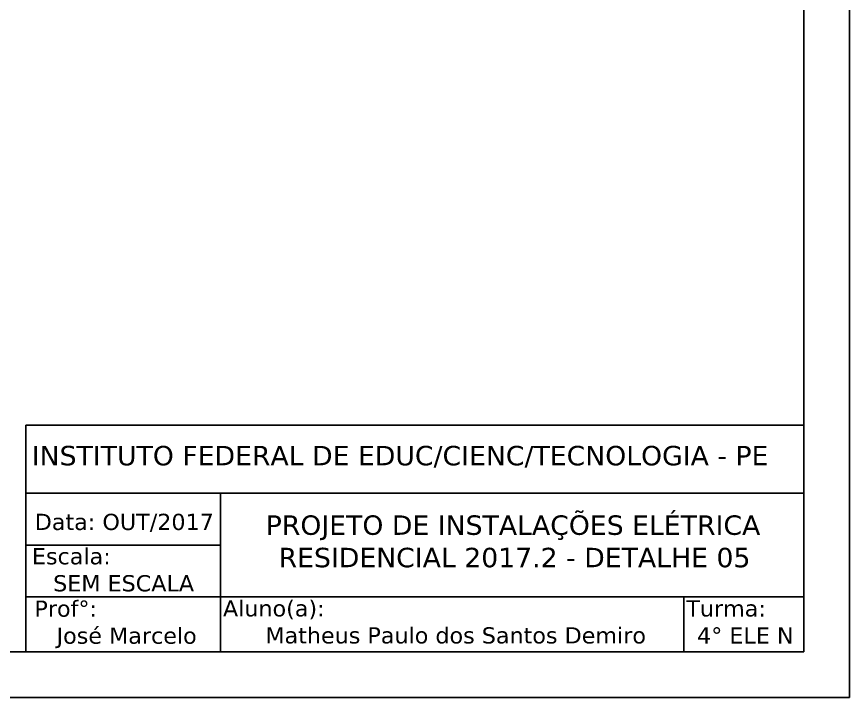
# Model space of a CAD drawing. Header units: millimetres. Extents: x 3453 to 3750, y 2320 to 2530.
# Drawn here: x 3621.6 to 3750, y 2320.1 to 2425.1 of the extents above; entities that cross this region are included whole.
import ezdxf

# ---------------------------------------------------------------- set-up
doc = ezdxf.new("R2010")
doc.units = ezdxf.units.MM
doc.styles.get("Standard").update_dxf_attribs({"font": 'arial.ttf'})

msp = doc.modelspace()

# ---------------------------------------------------------------- linework, layer by layer
at = {"ltscale": 3}
for p, q in [((3750, 2530.07), (3750, 2320.07)), ((3743, 2523.07), (3743, 2327.07)), ((3743, 2327.07), (3478, 2327.07)), ((3750, 2320.07), (3453, 2320.07))]:
    msp.add_line(p, q, dxfattribs=at)
for p, q in [((3623, 2327.07), (3623, 2362.07)), ((3623, 2362.07), (3743, 2362.07)), ((3743, 2351.57), (3623, 2351.57)), ((3653, 2327.07), (3653, 2351.57)), ((3623, 2343.57), (3653, 2343.57)), ((3623, 2335.57), (3743, 2335.57)), ((3724.46, 2335.57), (3724.46, 2327.07))]:
    msp.add_line(p, q)

# ---------------------------------------------------------------- texts
at = {"attachment_point": 1}
for s, width, insert, char_height in [('\\pi0.66329;{\\fVerdana|b0|i0|c0|p34;INSTITUTO FEDERAL DE EDUC/CIENC/TECNOLOGIA - PE}', 119.1667, (3623.25, 2358.86), 3), ('\\pi20.27612;{\\fVerdana|b0|i0|c0|p34;PROJETO DE INSTALAÇÕES ELÉTRICA \\P\\pi22.25866;RESIDENCIAL 2017.2 - DETALHE 05\\H1.11484x; }', 119.1667, (3639.72, 2348.14), 3), ('{\\fVerdana|b0|i0|c0|p34;Data: OUT/2017}', 28.678, (3624.37, 2348.39), 2.5), ('{\\fVerdana|b0|i0|c0|p34;Escala: \\P   SEM ESCALA}', 37.9283, (3623.94, 2343.09), 2.5), ('{\\fVerdana|b0|i0|c0|p34;Prof°:\\P\\pi3.41904;José Marcelo}', 28.5859, (3624.32, 2335.01), 2.5), ('{\\fVerdana|b0|i0|c0|p34;Aluno(a): \\P      Matheus Paulo dos Santos Demiro}', 90, (3653.4, 2335.05), 2.5), ('{\\fVerdana|b0|i0|c0|p34;Turma: \\P\\pi1.66523;4° ELE N}', 18.1743, (3724.85, 2335.04), 2.5)]:
    msp.add_mtext_dynamic_manual_height_columns(s, width=width, gutter_width=12.5, heights=[0], dxfattribs=dict(at, insert=insert, char_height=char_height))

doc.saveas('drawing.dxf')
